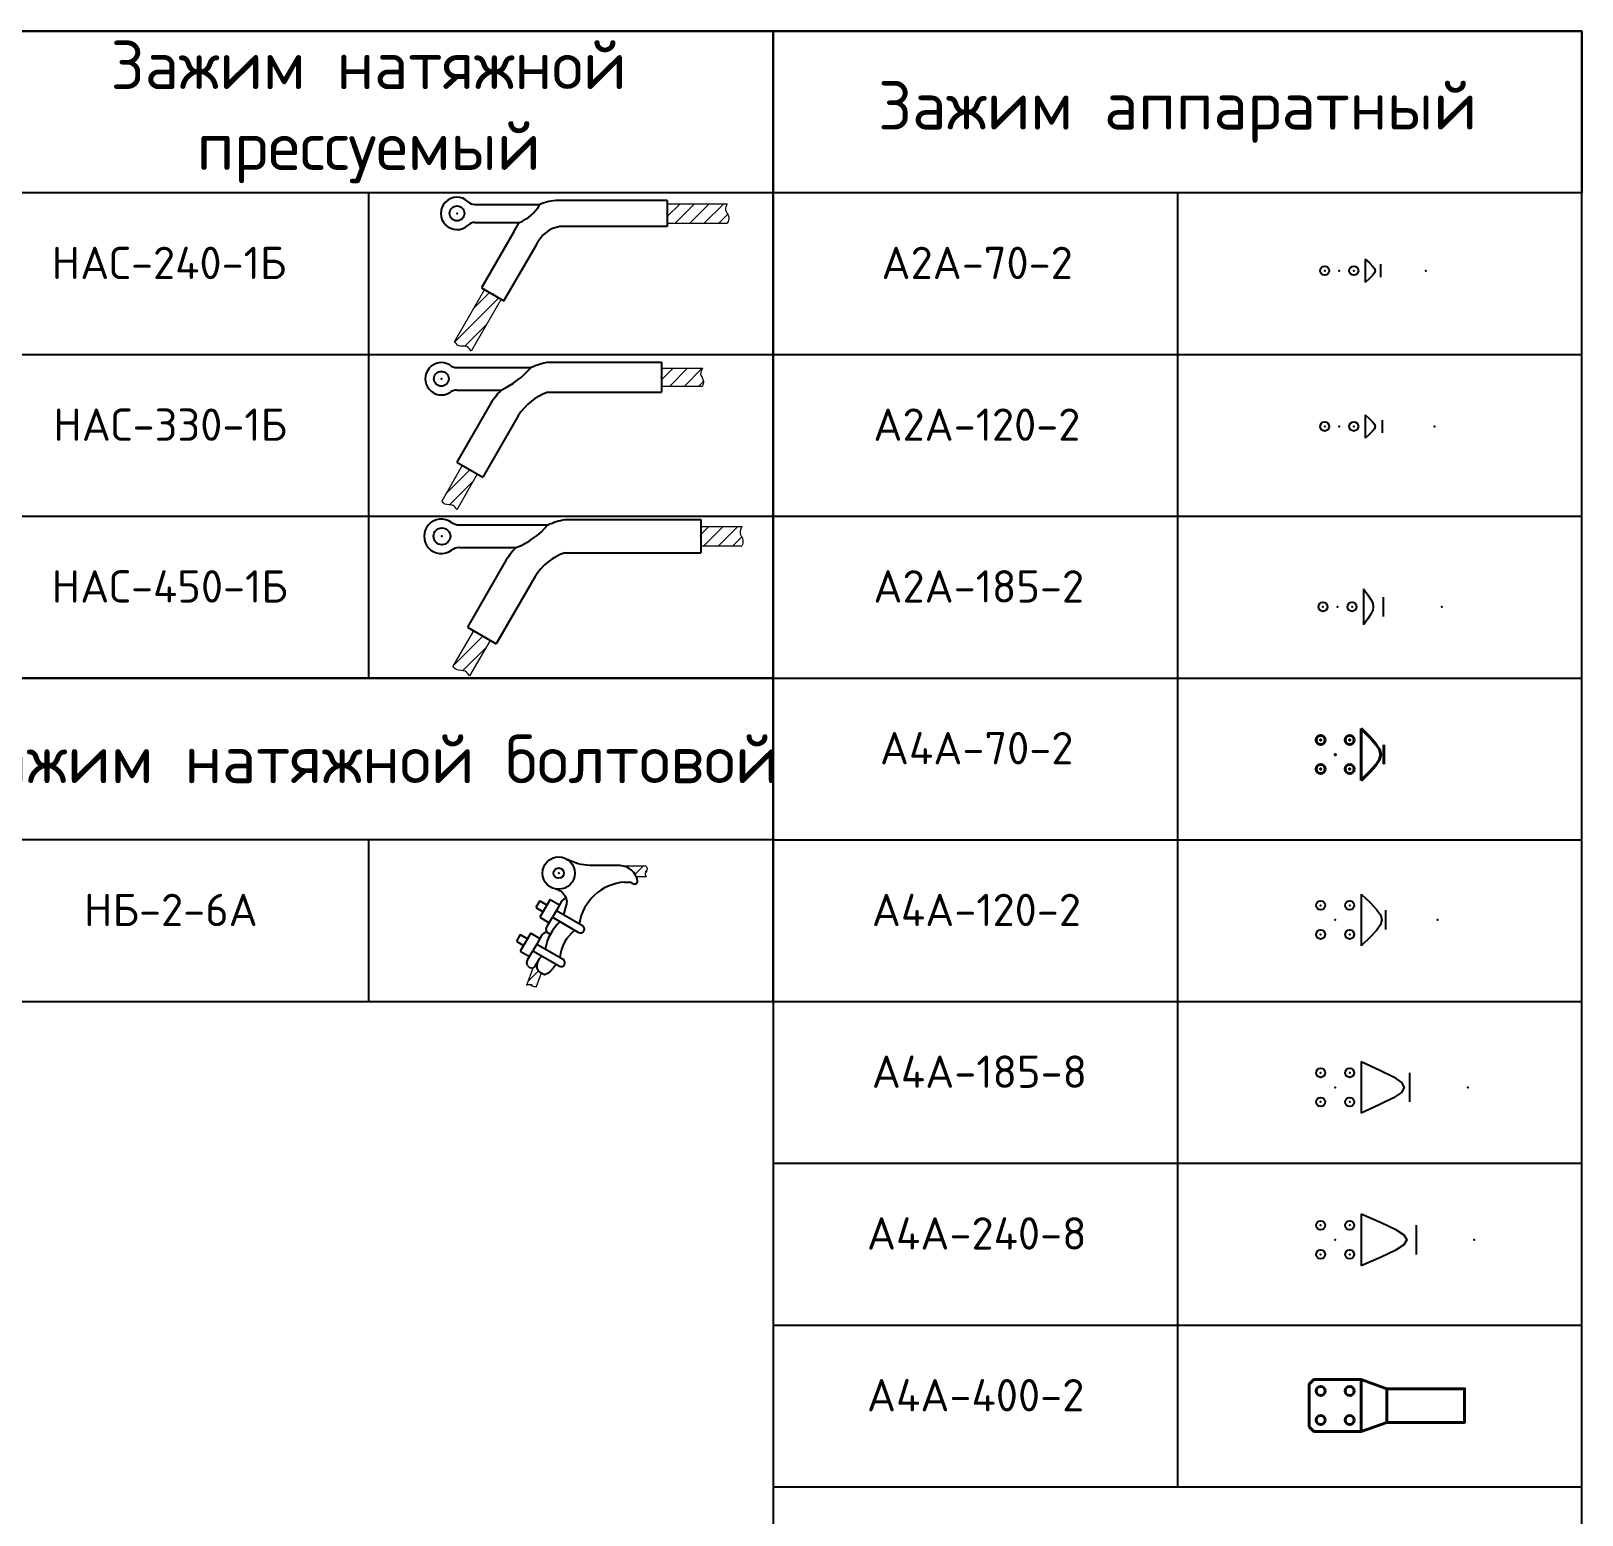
# Model space of a CAD drawing. Header units: millimetres. Extents: x -4267 to 5733, y 1696 to 6196.
# Drawn here: x -2913 to -517, y 3903 to 6196 of the extents above; entities that cross this region are included whole.
import ezdxf

# ---------------------------------------------------------------- set-up
doc = ezdxf.new("R2010")
doc.units = ezdxf.units.MM
doc.set_wipeout_variables(frame=1)
for name, color, linetype, lineweight in [('OPP_0', 7, 'Continuous', 40), ('OPP_Арматура', 7, 'Continuous', 40), ('OPP_Тонкая', 94, 'Continuous', 9)]:
    doc.layers.add(name, color=color, linetype=linetype, lineweight=lineweight)
doc.styles.add('ГОСТ', font='isocpeur.ttf', dxfattribs={"height": 2.5})
pattern_1 = [(45, (3375.989, -3867.708), (-11.22532, 11.22532), [])]

# ---------------------------------------------------------------- blocks, each defined once
blk = doc.blocks.new('*U16')
at = {"color": 0, "linetype": 'ByBlock', "lineweight": -2}
blk.add_wipeout([(-32.9, 40), (40, 40), (75, 15), (145, 15), (145, -15), (75, -15), (40, -40), (-32.9, -40), (-40, -32.9), (-40, 32.9)], dxfattribs=at).dxf.layer = 'OPP_Арматура'
at = {"layer": 'OPP_Арматура', "color": 0, "linetype": 'ByBlock', "lineweight": -2, "ltscale": 2}
for p, q in [((40, 40), (40, -40)), ((75, 15), (75, -15))]:
    blk.add_line(p, q, dxfattribs=at)
at = {"layer": 'OPP_Арматура', "color": 0, "linetype": 'ByBlock', "lineweight": -2, "flags": 128}
blk.add_lwpolyline([(40, 40), (53.3, 26.7), (62.8, 16.2), (68.5, 7.7), (70.4, 0), (68.5, -7.7), (62.8, -16.2), (53.3, -26.7), (40, -40)], dxfattribs=at)
at = {"layer": 'OPP_Арматура', "color": 0, "linetype": 'ByBlock', "lineweight": -2, "ltscale": 2}
for centre in [(-22.5, 22.5), (22.5, 22.5), (-22.5, -22.5), (22.5, -22.5)]:
    blk.add_circle(centre, 7, dxfattribs=at)
at = {"layer": 'OPP_Арматура', "color": 0, "linetype": 'ByBlock', "lineweight": -2, "ltscale": 0.2}
for p in [(-22.5, 22.5), (0, 0), (22.5, 22.5), (-22.5, -22.5), (22.5, -22.5)]:
    blk.add_point(p, dxfattribs=at)
blk = doc.blocks.new('*U17')
at = {"color": 0, "linetype": 'ByBlock', "lineweight": -2}
blk.add_wipeout([(-32.9, 40), (40, 40), (78, 15), (158, 15), (158, -15), (78, -15), (40, -40), (-32.9, -40), (-40, -32.9), (-40, 32.9)], dxfattribs=at).dxf.layer = 'OPP_Арматура'
at = {"layer": 'OPP_Арматура', "color": 0, "linetype": 'ByBlock', "lineweight": -2, "ltscale": 2}
for p, q in [((40, 40), (40, -40)), ((78, 15), (78, -15))]:
    blk.add_line(p, q, dxfattribs=at)
at = {"layer": 'OPP_Арматура', "color": 0, "linetype": 'ByBlock', "lineweight": -2, "flags": 128}
blk.add_lwpolyline([(40, 40), (53.9, 26.7), (63.9, 16.3), (69.9, 7.7), (71.9, 0), (69.9, -7.7), (63.9, -16.2), (53.9, -26.7), (40, -40)], dxfattribs=at)
at = {"layer": 'OPP_Арматура', "color": 0, "linetype": 'ByBlock', "lineweight": -2, "ltscale": 2}
for centre in [(-22.5, 22.5), (22.5, 22.5), (-22.5, -22.5), (22.5, -22.5)]:
    blk.add_circle(centre, 7, dxfattribs=at)
at = {"layer": 'OPP_Арматура', "color": 0, "linetype": 'ByBlock', "lineweight": -2, "ltscale": 0.2}
for p in [(-22.5, 22.5), (0, 0), (22.5, 22.5), (158, 0), (-22.5, -22.5), (22.5, -22.5)]:
    blk.add_point(p, dxfattribs=at)
blk = doc.blocks.new('*U20')
at = {"color": 0, "linetype": 'ByBlock', "lineweight": -2}
blk.add_wipeout([(-32.9, 40), (40, 40), (115, 22.5), (205, 22.5), (205, -22.5), (115, -22.5), (40, -40), (-32.9, -40), (-40, -32.9), (-40, 32.9)], dxfattribs=at).dxf.layer = 'OPP_Арматура'
at = {"layer": 'OPP_Арматура', "color": 0, "linetype": 'ByBlock', "lineweight": -2, "ltscale": 2}
for p, q in [((40, 40), (40, -40)), ((115, 22.5), (115, -22.5))]:
    blk.add_line(p, q, dxfattribs=at)
at = {"layer": 'OPP_Арматура', "color": 0, "linetype": 'ByBlock', "lineweight": -2, "flags": 128}
blk.add_lwpolyline([(40, 40), (69.2, 26.7), (90.1, 16.3), (102.7, 7.7), (106.8, 0), (102.7, -7.7), (90.1, -16.2), (69.2, -26.7), (40, -40)], dxfattribs=at)
at = {"layer": 'OPP_Арматура', "color": 0, "linetype": 'ByBlock', "lineweight": -2, "ltscale": 2}
for centre in [(-22.5, 22.5), (22.5, 22.5), (-22.5, -22.5), (22.5, -22.5)]:
    blk.add_circle(centre, 7, dxfattribs=at)
at = {"layer": 'OPP_Арматура', "color": 0, "linetype": 'ByBlock', "lineweight": -2, "ltscale": 0.2}
for p in [(-22.5, 22.5), (0, 0), (22.5, 22.5), (205, 0), (-22.5, -22.5), (22.5, -22.5)]:
    blk.add_point(p, dxfattribs=at)
blk = doc.blocks.new('*U19')
at = {"color": 0, "linetype": 'ByBlock', "lineweight": -2}
blk.add_wipeout([(-32.9, 40), (40, 40), (125, 22.5), (215, 22.5), (215, -22.5), (125, -22.5), (40, -40), (-32.9, -40), (-40, -32.9), (-40, 32.9)], dxfattribs=at).dxf.layer = 'OPP_Арматура'
at = {"layer": 'OPP_Арматура', "color": 0, "linetype": 'ByBlock', "lineweight": -2, "ltscale": 2}
for p, q in [((40, 40), (40, -40)), ((125, 22.5), (125, -22.5))]:
    blk.add_line(p, q, dxfattribs=at)
at = {"layer": 'OPP_Арматура', "color": 0, "linetype": 'ByBlock', "lineweight": -2, "flags": 128}
blk.add_lwpolyline([(40, 40), (70.9, 26.7), (92.9, 16.3), (106.2, 7.7), (110.6, 0), (106.2, -7.7), (92.9, -16.2), (70.9, -26.7), (40, -40)], dxfattribs=at)
at = {"layer": 'OPP_Арматура', "color": 0, "linetype": 'ByBlock', "lineweight": -2, "ltscale": 2}
for centre in [(-22.5, 22.5), (22.5, 22.5), (-22.5, -22.5), (22.5, -22.5)]:
    blk.add_circle(centre, 7, dxfattribs=at)
at = {"layer": 'OPP_Арматура', "color": 0, "linetype": 'ByBlock', "lineweight": -2, "ltscale": 0.2}
for p in [(-22.5, 22.5), (0, 0), (22.5, 22.5), (215, 0), (-22.5, -22.5), (22.5, -22.5)]:
    blk.add_point(p, dxfattribs=at)
blk = doc.blocks.new('*U68')
blk.add_wipeout([(-32.9, 40), (40, 40), (80, 26), (200, 26), (200, -26), (80, -26), (40, -40), (-32.9, -40), (-40, -32.9), (-40, 32.9)])
blk.add_line((-32.9, 40), (-32.9, 40))
at = {"ltscale": 2}
for p, q in [((40, 40), (40, -40)), ((80, 26), (80, -26))]:
    blk.add_line(p, q, dxfattribs=at)
at = {"ltscale": 0.2}
blk.add_lwpolyline([(-40, -32.9), (-40, 32.9), (-32.9, 40), (40, 40), (80, 26), (200, 26), (200, -26), (80, -26), (40, -40), (-32.9, -40)], close=True, dxfattribs=at)
at = {"ltscale": 2}
for centre in [(-22.5, 22.5), (22.5, 22.5), (-22.5, -22.5), (22.5, -22.5)]:
    blk.add_circle(centre, 7, dxfattribs=at)
at = {"layer": 'Defpoints', "ltscale": 0.2}
for p in [(-22.5, 22.5), (0, 0), (22.5, 22.5), (200, 0), (-22.5, -22.5), (22.5, -22.5)]:
    blk.add_point(p, dxfattribs=at)
blk = doc.blocks.new('*U15')
at = {"color": 0, "linetype": 'ByBlock', "lineweight": -2}
blk.add_wipeout([(-40, 18), (40, 18), (48.8, 10), (134, 10), (134, -10), (48.8, -10), (40, -18), (-40, -18)], dxfattribs=at).dxf.layer = 'OPP_Арматура'
at = {"layer": 'OPP_Арматура', "color": 0, "linetype": 'ByBlock', "lineweight": -2, "ltscale": 2}
for p, q in [((40, 18), (40, -18)), ((64, -10), (64, 10))]:
    blk.add_line(p, q, dxfattribs=at)
blk.add_lwpolyline([(40, 18), (46.7, 12), (51.5, 7.3), (54.4, 3.4), (55.3, 0), (54.4, -3.4), (51.5, -7.3), (46.7, -12), (40, -18)], dxfattribs=at)
for centre in [(-22.5, 0), (22.5, 0)]:
    blk.add_circle(centre, 7, dxfattribs=at)
at = {"layer": 'OPP_Арматура', "color": 0, "linetype": 'ByBlock', "lineweight": -2, "ltscale": 0.2}
for p in [(-22.5, 0), (0, 0), (22.5, 0), (134, 0)]:
    blk.add_point(p, dxfattribs=at)
blk = doc.blocks.new('*U14')
at = {"color": 0, "linetype": 'ByBlock', "lineweight": -2}
blk.add_wipeout([(-40, 18), (40, 18), (48.8, 10), (147, 10), (147, -10), (48.8, -10), (40, -18), (-40, -18)], dxfattribs=at).dxf.layer = 'OPP_Арматура'
at = {"layer": 'OPP_Арматура', "color": 0, "linetype": 'ByBlock', "lineweight": -2, "ltscale": 2}
for p, q in [((40, 18), (40, -18)), ((67, -10), (67, 10))]:
    blk.add_line(p, q, dxfattribs=at)
blk.add_lwpolyline([(40, 18), (46.7, 12), (51.5, 7.3), (54.4, 3.4), (55.3, 0), (54.4, -3.4), (51.5, -7.3), (46.7, -12), (40, -18)], dxfattribs=at)
for centre in [(-22.5, 0), (22.5, 0)]:
    blk.add_circle(centre, 7, dxfattribs=at)
at = {"layer": 'OPP_Арматура', "color": 0, "linetype": 'ByBlock', "lineweight": -2, "ltscale": 0.2}
for p in [(-22.5, 0), (0, 0), (147, 0), (22.5, 0)]:
    blk.add_point(p, dxfattribs=at)
blk = doc.blocks.new('*U13')
at = {"color": 0, "linetype": 'ByBlock', "lineweight": -2}
blk.add_wipeout([(-40, 28), (40, 28), (49.1, 15), (161, 15), (161, -15), (49.1, -15), (40, -28), (-40, -28)], dxfattribs=at).dxf.layer = 'OPP_Арматура'
at = {"layer": 'OPP_Арматура', "color": 0, "linetype": 'ByBlock', "lineweight": -2, "ltscale": 2}
for p, q in [((40, 28), (40, -28)), ((71, -15), (71, 15))]:
    blk.add_line(p, q, dxfattribs=at)
blk.add_lwpolyline([(40, 28), (46.7, 18.7), (51.5, 11.4), (54.4, 5.4), (55.3, 0), (54.4, -5.4), (51.5, -11.4), (46.7, -18.7), (40, -28)], dxfattribs=at)
for centre in [(-22.5, 0), (22.5, 0)]:
    blk.add_circle(centre, 7, dxfattribs=at)
at = {"layer": 'OPP_Арматура', "color": 0, "linetype": 'ByBlock', "lineweight": -2, "ltscale": 0.2}
for p in [(-22.5, 0), (0, 0), (22.5, 0), (161, 0)]:
    blk.add_point(p, dxfattribs=at)
blk = doc.blocks.new('*U36')
at = {"layer": 'OPP_Арматура', "linetype": 'ByBlock', "lineweight": 9, "ltscale": 0.2}
h = blk.add_hatch(dxfattribs=at)
h.set_pattern_fill('ANSI31', color=0, scale=5, style=0)
h.set_pattern_definition([(45, (-7552.568, 4058.835), (-11.22532, 11.22532), [])])
edge = h.paths.add_edge_path()
edge.add_line((68.3, -132.5), (42.3, -117.5))
edge.add_line((42.3, -117.5), (-4, -197.8))
edge.add_spline(control_points=[(-4, -197.8), (-2.1, -200.6), (2.5, -207.2), (15.5, -203.1), (20, -209.9), (22, -212.8)], knot_values=[0, 0, 0, 0, 9.492438, 22.260574, 31.817769, 31.817769, 31.817769, 31.817769], degree=3, periodic=0)
edge.add_line((22, -212.8), (68.3, -132.5))
edge = h.paths.add_edge_path()
edge.add_spline(control_points=[(417.7, -15), (419.2, -11.9), (422.6, -4.6), (412.6, 4.6), (416.1, 11.9), (417.7, 15)], knot_values=[0, 0, 0, 0, 9.492438, 22.260574, 31.817769, 31.817769, 31.817769, 31.817769], degree=3, periodic=0)
edge.add_line((417.7, 15), (325, 15))
edge.add_line((325, 15), (325, -15))
edge.add_line((325, -15), (417.7, -15))
at = {"layer": 'OPP_Арматура', "color": 0, "linetype": 'ByBlock', "lineweight": -2}
for p, q in [((27.5, 14), (128.1, 14)), ((165, 19.9), (156.3, 19.9)), ((325, 20), (165, 19.9)), ((325, 20), (325, -20)), ((27.5, -14), (96.3, -14)), ((88, -28.4), (95.7, -15.1)), ((325, -20), (165, -20)), ((88, -28.4), (38, -115)), ((122.6, -48.4), (126, -42.5)), ((72.6, -135), (122.6, -48.4)), ((38, -115), (72.6, -135))]:
    blk.add_line(p, q, dxfattribs=at)
at = {"layer": 'OPP_Арматура', "color": 0, "linetype": 'ByBlock', "lineweight": 9, "ltscale": 0.2}
for p, q in [((325, 15), (417.7, 15)), ((325, -15), (417.7, -15)), ((42.3, -117.5), (-4, -197.8)), ((68.3, -132.5), (22, -212.8))]:
    blk.add_line(p, q, dxfattribs=at)
at = {"layer": 'OPP_Арматура', "color": 0, "linetype": 'ByBlock', "lineweight": -2}
blk.add_circle((0, 0), 11.5, dxfattribs=at)
for centre, radius, start, end in [((0, 0), 25, 46.4688, 313.5312), ((27.5, 29), 15, 226.4688, 270), ((71.3, 46.4), 65.4, 292.4913, 330.2908), ((156.3, -50.1), 70, 90.0187, 113.7843), ((27.5, -29), 15, 90, 133.5312), ((156.3, -50.1), 70, 148.9978, 150), ((165, -65), 45, 90, 150)]:
    blk.add_arc(centre, radius, start, end, dxfattribs=at)
at = {"layer": 'OPP_Арматура', "color": 0, "linetype": 'ByBlock', "lineweight": 9, "ltscale": 0.2}
for points in [[(417.7, 15), (415, 5.8), (420.2, -5.8), (417.7, -15)], [(22, -212.8), (15.3, -205.9), (2.6, -204.5), (-4, -197.8)]]:
    blk.add_spline(points, degree=3, dxfattribs=at)
at = {"layer": 'OPP_Арматура', "color": 0, "linetype": 'ByBlock', "lineweight": -2, "ltscale": 0.2}
for p in [(0, 0), (325, 0), (55.3, -125)]:
    blk.add_point(p, dxfattribs=at)
blk = doc.blocks.new('НАС-450-1Б')
at = {"layer": 'OPP_Арматура', "linetype": 'ByBlock', "lineweight": 9, "ltscale": 0.2}
h = blk.add_hatch(dxfattribs=at)
h.set_pattern_fill('ANSI31', color=0, scale=5, style=0)
edge = h.paths.add_edge_path()
edge.add_spline(control_points=[(463.5, -15), (464.5, -12.2), (466.9, -5.1), (458.1, 4.4), (461.9, 11.7), (463.5, 15)], knot_values=[0, 0, 0, 0, 8.503452, 21.274827, 31.434146, 31.434146, 31.434146, 31.434146], degree=3, periodic=0)
edge.add_line((463.5, 15), (400, 15))
edge.add_line((400, 15), (400, -15))
edge.add_line((400, -15), (463.5, -15))
edge = h.paths.add_edge_path()
edge.add_line((74.6, -160.9), (48.6, -145.9))
edge.add_line((48.6, -145.9), (16.8, -200.9))
edge.add_spline(control_points=[(16.8, -200.9), (18.8, -203.2), (23.7, -208.8), (36.3, -205.9), (40.8, -212.8), (42.8, -215.9)], knot_values=[0, 0, 0, 0, 8.503452, 21.274827, 31.434146, 31.434146, 31.434146, 31.434146], degree=3, periodic=0)
edge.add_line((42.8, -215.9), (74.6, -160.9))
at = {"layer": 'OPP_Арматура', "color": 0, "linetype": 'ByBlock', "lineweight": -2}
for p, q in [((190, 25.8), (400, 25.8)), ((400, 25.8), (400, -25.8)), ((26.9, 17.5), (163.8, 17.5)), ((26.9, -17.5), (114.1, -17.5)), ((99.3, -36.6), (39.3, -140.5)), ((190, -25.8), (400, -25.8)), ((143.9, -62.3), (83.9, -166.2)), ((39.3, -140.5), (83.9, -166.2))]:
    blk.add_line(p, q, dxfattribs=at)
at = {"layer": 'OPP_Арматура', "color": 0, "linetype": 'ByBlock', "lineweight": 9}
for p, q in [((400, 15), (463.5, 15)), ((400, -15), (463.5, -15)), ((48.6, -145.9), (16.8, -200.9)), ((74.6, -160.9), (42.8, -215.9))]:
    blk.add_line(p, q, dxfattribs=at)
at = {"layer": 'OPP_Арматура', "color": 0, "linetype": 'ByBlock', "lineweight": -2}
blk.add_circle((0, 0), 13, dxfattribs=at)
for centre, radius, start, end in [((-0.9, 0), 26.6, 53.5009, 306.4991), ((219.7, -114.7), 143.5, 101.9487, 112.9486), ((26.9, 37.5), 20, 233.5009, 270), ((71.6, 95.6), 120.8, 290.6071, 319.7313), ((26.9, -37.5), 20, 90, 126.4991), ((219.7, -114.7), 143.5, 137.3899, 147.0371), ((215.6, -105.4), 83.7, 107.8302, 149.0165)]:
    blk.add_arc(centre, radius, start, end, dxfattribs=at)
at = {"layer": 'OPP_Арматура', "color": 0, "linetype": 'ByBlock', "lineweight": 9, "ltscale": 0.2}
for points in [[(463.5, 15), (460.6, 5.3), (465.1, -6.6), (463.5, -15)], [(42.8, -215.9), (35.9, -208.5), (23.3, -206.4), (16.8, -200.9)]]:
    blk.add_spline(points, degree=3, dxfattribs=at)
at = {"layer": 'OPP_Арматура', "color": 0, "linetype": 'ByBlock', "lineweight": -2, "ltscale": 0.2}
for p in [(0, 0), (400, 0), (61.6, -153.4)]:
    blk.add_point(p, dxfattribs=at)
blk = doc.blocks.new('НБ-2-6А')
at = {"layer": 'OPP_Арматура', "linetype": 'ByBlock', "lineweight": 9, "ltscale": 0.2}
h = blk.add_hatch(dxfattribs=at)
h.set_pattern_fill('ANSI31', color=0, scale=5, style=0)
h.set_pattern_definition([(45, (-21571.205, -2170.781), (-11.22532, 11.22532), [])])
edge = h.paths.add_edge_path()
edge.add_arc((93.4, -17.4), 29.1, 23.9394, 75.5121, ccw=False)
edge.add_line((120, -5.6), (135.2, -5.6))
edge.add_spline(control_points=[(135.2, -5.6), (134.2, -4), (131.9, 0.1), (138.3, 5.2), (136, 9.2), (135.2, 10.8)], knot_values=[0, 0, 0, 0, 5.063753, 12.745475, 17.679583, 17.679583, 17.679583, 17.679583], degree=3, periodic=0)
edge.add_line((135.2, 10.8), (100.6, 10.8))
edge = h.paths.add_edge_path()
edge.add_spline(control_points=[(-49.9, -173.6), (-48, -172.6), (-44.3, -170.8), (-39.9, -175.2), (-36.3, -175.4), (-34.6, -175.5)], knot_values=[0, 0, 0, 0, 5.765855, 11.117879, 16.247262, 16.247262, 16.247262, 16.247262], degree=3, periodic=0)
edge.add_line((-34.6, -175.5), (-27.1, -154.7))
edge.add_line((-27.1, -154.7), (-31.2, -151.1))
edge.add_line((-31.2, -151.1), (-33.1, -146.8))
edge.add_line((-33.1, -146.8), (-33.1, -141.5))
edge.add_line((-33.1, -141.5), (-31.9, -135.9))
edge.add_line((-31.9, -135.9), (-34.2, -140.4))
edge.add_line((-34.2, -140.4), (-36.8, -144.7))
edge.add_line((-36.8, -144.7), (-40, -146.8))
edge.add_line((-40, -146.8), (-49.9, -173.6))
at = {"layer": 'OPP_Арматура', "color": 0, "linetype": 'ByBlock', "lineweight": 9, "ltscale": 0.2}
for p, q in [((135.2, 10.8), (100.6, 10.8)), ((135.2, -5.6), (120, -5.6))]:
    blk.add_line(p, q, dxfattribs=at)
at = {"layer": 'OPP_Арматура', "color": 0, "linetype": 'ByBlock', "lineweight": -2, "ltscale": 0.2}
for p, q in [((-29.2, -42.8), (-35.3, -53.2)), ((-29.2, -42.8), (-18, -49.3)), ((-13, -40.6), (-29.1, -68.3)), ((-13, -40.6), (1.3, -48.9)), ((-35.3, -53.2), (-24.1, -59.7)), ((-29.1, -68.3), (-14.7, -76.6)), ((-3.6, -57.6), (-9.6, -68)), ((-9.6, -68), (30.8, -91.5)), ((-3.6, -57.6), (36.8, -81.1)), ((-59.4, -94.9), (-65.4, -105.2)), ((-59.4, -94.9), (-48.2, -101.3)), ((-43.2, -92.7), (-59.3, -120.4)), ((-43.2, -92.7), (-28.9, -101)), ((-65.4, -105.2), (-54.2, -111.7)), ((-33.8, -109.7), (-39.8, -120.1)), ((-33.8, -109.7), (6.7, -133.2)), ((-59.3, -120.4), (-44.9, -128.7)), ((-39.8, -120.1), (0.6, -143.5))]:
    blk.add_line(p, q, dxfattribs=at)
for points in [[(48.2, 11.7, -0.10462), (13.5, 21.1, -6.407572)], [(122, -12.2, 0.347494), (94.9, 11.7, 2.097316)], [(101.5, -13.9, 0.348095), (31.8, -78.2, -50.291581)], [(101.5, -13.9), (105.1, -13.7), (108.5, -13.7, -0.207246), (113.5, -15.3, 0.674456), (122, -12.2, 0.844201)], [(-5.3, -24.4, -0.402168), (12.3, -47.5, 1.031346)], [(2.3, -74.9, 0.173798), (-20.7, -117.3, 6.199182)], [(25.2, -88.2, 0.213716), (1.9, -130.4, 6.75731)]]:
    blk.add_lwpolyline(points, format="xyb", dxfattribs=at)
for points in [[(94.9, 11.7), (48.2, 11.7)], [(11.6, -39.2), (7.8, -40), (4.4, -43.4), (-3.6, -57.6)], [(12.3, -47.5), (7.5, -64.1)], [(-18.1, -91), (-19.2, -86.7), (-18, -82), (-9.6, -68)], [(-18.1, -91), (-22.3, -92.1), (-25.8, -95.5), (-33.8, -109.7)], [(-18.1, -91), (-12.9, -94.1)], [(-48.3, -142.5), (-49.4, -138.8), (-48.1, -134.1), (-39.8, -120.1)], [(-48.3, -142.5), (-45.1, -145.7), (-40, -146.8), (-36.8, -144.7), (-34.2, -140.4), (-31.9, -135.9), (-28.9, -131.3), (-25.8, -128.2)], [(-4.1, -140.8), (-7.9, -146.6), (-13.3, -152.1), (-17.4, -155), (-22.1, -157), (-27.1, -154.7), (-31.2, -151.1), (-33.1, -146.8), (-33.1, -141.5), (-31.9, -135.9)]]:
    blk.add_lwpolyline(points, dxfattribs=at)
at = {"layer": 'OPP_Арматура', "color": 0, "linetype": 'ByBlock', "lineweight": 9, "ltscale": 0.2}
for points in [[(-40, -146.8), (-49.9, -173.6)], [(-27.1, -154.7), (-34.6, -175.5)]]:
    blk.add_lwpolyline(points, dxfattribs=at)
at = {"layer": 'OPP_Арматура', "color": 0, "linetype": 'ByBlock', "lineweight": -2, "ltscale": 0.2}
for radius in [25, 8]:
    blk.add_circle((0, 0), radius, dxfattribs=at)
for centre in [(33.8, -86.3), (3.7, -138.4)]:
    blk.add_arc(centre, 6, 239.9005, 59.9005, dxfattribs=at)
at = {"layer": 'OPP_Арматура', "color": 0, "linetype": 'ByBlock', "lineweight": 9, "ltscale": 0.2}
for points in [[(135.2, 10.8), (136.8, 6.1), (133.5, -0.8), (135.2, -5.6)], [(-49.9, -173.6), (-44.3, -172), (-39.6, -174.6), (-34.6, -175.5)]]:
    blk.add_spline(points, degree=3, dxfattribs=at)
at = {"layer": 'OPP_Арматура', "color": 0, "linetype": 'ByBlock', "lineweight": -2, "ltscale": 0.2}
for p in [(0, 0), (0, 0), (135.1, 2.6), (-42.2, -173)]:
    blk.add_point(p, dxfattribs=at)
blk = doc.blocks.new('*U66')
at = {"layer": 'OPP_Арматура', "linetype": 'ByBlock', "lineweight": 9}
h = blk.add_hatch(dxfattribs=at)
h.set_pattern_fill('ANSI31', color=0, scale=5)
h.set_pattern_definition(pattern_1)
edge = h.paths.add_edge_path()
edge.add_spline(control_points=[(403.5, -11.2), (404.4, -8.8), (406.9, -2.2), (398.1, 6.6), (402, 13.5), (403.5, 16.3)], knot_values=[0, 0, 0, 0, 7.200081, 19.971455, 29.019339, 29.019339, 29.019339, 29.019339], degree=3, periodic=0)
edge.add_line((403.5, 16.3), (340, 16.3))
edge.add_line((340, 16.3), (340, -11.2))
edge.add_line((340, -11.2), (403.5, -11.2))
h = blk.add_hatch(dxfattribs=at)
h.set_pattern_fill('ANSI31', color=0, scale=5)
h.set_pattern_definition(pattern_1)
edge = h.paths.add_edge_path()
edge.add_line((55.6, -147.4), (32.3, -133.9))
edge.add_line((32.3, -133.9), (0.5, -188.9))
edge.add_spline(control_points=[(0.5, -188.9), (2, -190.8), (6.4, -196.2), (18.4, -192.9), (22.3, -199.7), (23.9, -202.4)], knot_values=[0, 0, 0, 0, 7.034591, 19.805965, 28.542701, 28.542701, 28.542701, 28.542701], degree=3, periodic=0)
edge.add_line((23.9, -202.4), (55.6, -147.4))
at = {"layer": 'OPP_Арматура', "color": 0, "linetype": 'ByBlock', "lineweight": -2}
for p, q in [((165, 25.8), (340, 25.8)), ((23.9, 17.5), (138.8, 17.5)), ((23.9, -17.5), (92.4, -17.5)), ((165, -20.7), (340, -20.7)), ((76.5, -37.8), (23.8, -129)), ((118.9, -57.3), (64.1, -152.2))]:
    blk.add_line(p, q, dxfattribs=at)
at = {"layer": 'OPP_Арматура', "color": 0, "linetype": 'ByBlock', "lineweight": -2, "ltscale": 0.2}
for p, q in [((340, 25.8), (340, -20.7)), ((23.8, -129), (64.1, -152.2))]:
    blk.add_line(p, q, dxfattribs=at)
at = {"layer": 'OPP_Арматура', "color": 0, "linetype": 'ByBlock', "lineweight": 9}
for p, q in [((340, 16.3), (403.5, 16.3)), ((340, -11.2), (403.5, -11.2)), ((32.3, -133.9), (0.5, -188.9)), ((55.6, -147.4), (23.9, -202.4))]:
    blk.add_line(p, q, dxfattribs=at)
at = {"layer": 'OPP_Арматура', "color": 0, "linetype": 'ByBlock', "lineweight": -2}
blk.add_circle((0, 0), 11.5, dxfattribs=at)
at = {"layer": 'OPP_Арматура', "color": 0, "linetype": 'ByBlock', "lineweight": -2, "ltscale": 0.2}
blk.add_arc((0, 0), 25, 58.971, 301.029, dxfattribs=at)
at = {"layer": 'OPP_Арматура', "color": 0, "linetype": 'ByBlock', "lineweight": -2}
for centre, radius, start, end in [((194.7, -114.7), 143.5, 101.9487, 112.9486), ((23.2, 33), 15.5, 228.1961, 272.7009), ((28.5, 115.4), 147.5, 295.6948, 318.4111), ((23.2, -33), 15.5, 87.2991, 131.8039), ((197.8, -116.6), 144.7, 136.7758, 147.0176), ((190.6, -100.4), 83.7, 107.8302, 149.0165)]:
    blk.add_arc(centre, radius, start, end, dxfattribs=at)
at = {"layer": 'OPP_Арматура', "color": 0, "linetype": 'ByBlock', "lineweight": 9, "ltscale": 0.2}
for points in [[(403.5, 16.3), (400.6, 7.8), (405.1, -4.1), (403.5, -11.2)], [(23.9, -202.4), (18.3, -195.7), (5.6, -193.7), (0.5, -188.9)]]:
    blk.add_spline(points, degree=3, dxfattribs=at)
at = {"layer": 'OPP_Арматура', "color": 0, "linetype": 'ByBlock', "lineweight": -2, "ltscale": 0.2}
for p in [(0, 0), (340, 2.5)]:
    blk.add_point(p, dxfattribs=at)

msp = doc.modelspace()

# ---------------------------------------------------------------- linework, layer by layer
at = {"ltscale": 0.2}
for p, q in [((-2391.5, 5946.4), (-2391.5, 5196.4)), ((-1141.5, 5946.4), (-1141.5, 3946.4)), ((-3016.5, 5696.4), (-1766.5, 5696.4)), ((-1766.5, 5696.4), (-516.5, 5696.4)), ((-3016.5, 5446.4), (-1766.5, 5446.4)), ((-1766.5, 5446.4), (-516.5, 5446.4)), ((-1766.5, 5196.4), (-516.5, 5196.4)), ((-2391.5, 4946.4), (-2391.5, 4696.4)), ((-1766.5, 4946.4), (-516.5, 4946.4)), ((-1766.5, 4696.4), (-516.5, 4696.4)), ((-1766.5, 4446.4), (-516.5, 4446.4)), ((-1766.5, 4196.4), (-516.5, 4196.4)), ((-1766.5, 3946.4), (-516.5, 3946.4))]:
    msp.add_line(p, q, dxfattribs=at)
for points in [[(-3016.5, 6196.4), (-1766.5, 6196.4), (-1766.5, 5946.4), (-3016.5, 5946.4)], [(-1766.5, 6196.4), (-3016.5, 6196.4), (-3016.5, 5196.4), (-1766.5, 5196.4)], [(-1766.5, 6196.4), (-516.5, 6196.4), (-516.5, 5946.4), (-1766.5, 5946.4)], [(-3016.5, 5196.4), (-1766.5, 5196.4), (-1766.5, 4946.4), (-3016.5, 4946.4)], [(-1766.5, 5196.4), (-3016.5, 5196.4), (-3016.5, 4696.4), (-1766.5, 4696.4)]]:
    msp.add_lwpolyline(points, close=True)

# ---------------------------------------------------------------- block references
at = {"layer": 'OPP_0', "color": 0, "linetype": 'ByBlock', "lineweight": -2}
for name, p in [('*U36', (-2254.9, 5914.5)), ('НАС-450-1Б', (-2278.2, 5415.5)), ('НБ-2-6А', (-2097.8, 4894.9))]:
    msp.add_blockref(name, p, dxfattribs=at)
at = {"layer": 'OPP_0'}
msp.add_blockref('*U16', (-897.9, 5078.2), dxfattribs=at)
at = {"layer": 'OPP_Арматура', "color": 0, "linetype": 'ByBlock', "lineweight": -2}
msp.add_blockref('*U66', (-2279.1, 5658.9), dxfattribs=at)

# ---------------------------------------------------------------- texts
at = {"ltscale": 2, "char_height": 50, "width": 625, "attachment_point": 1, "style": 'ГОСТ'}
for s, insert in [('\\pi312.5;{\\C0;\\P\\pi135;НАС-240-1Б}', (-3016.5, 5946.4)), ('\\pi312.5;{\\C0;\\P\\pi167.5;А2А-70-2}', (-1766.5, 5946.4)), ('\\pi312.5;{\\C0;\\P\\pi137.5;НАС-330-1Б}', (-3016.5, 5696.4)), ('{\\C0;\\P\\pi155;А2А-120-2}', (-1766.5, 5696.4)), ('\\pi312.5;{\\C0;\\P\\pi135;НАС-450-1Б}', (-3016.5, 5446.4)), ('\\pi312.5;{\\C0;\\P\\pi155;А2А-185-2}', (-1766.5, 5446.4)), ('\\pi312.5;{\\C0;\\P\\pi165;А4А-70-2}', (-1766.5, 5196.4)), ('\\pi312.5;{\\C0;\\P\\pi185;НБ-2-6А}', (-3016.5, 4946.4)), ('\\pi312.5;{\\C0;\\P\\pi152.5;А4А-120-2}', (-1766.5, 4946.4)), ('\\pi312.5;{\\C0;\\P\\pi152.5;А4А-185-8}', (-1766.5, 4696.4)), ('\\pi312.5;{\\C0;\\P\\pi145;А4А-240-8}', (-1766.5, 4446.4)), ('\\pi312.5;{\\C0;\\P\\pi145;А4А-400-2}', (-1766.5, 4196.4))]:
    msp.add_mtext(s, dxfattribs=dict(at, insert=insert))
at = {"layer": 'OPP_Тонкая', "char_height": 75, "width": 1250, "attachment_point": 5, "style": 'ГОСТ'}
for s, insert in [('Зажим натяжной прессуемый', (-2391.5, 6071.4)), ('{\\fISOCPEUR|b0|i0|c204|p34;Зажим аппаратный}', (-1141.5, 6071.4)), ('Зажим натяжной болтовой', (-2391.5, 5071.4))]:
    msp.add_mtext(s, dxfattribs=dict(at, insert=insert))

# ---------------------------------------------------------------- next in the draw order: linework, layer by layer
msp.add_lwpolyline([(-516.5, 6196.4), (-1766.5, 6196.4), (-1766.5, 1696.4), (-516.5, 1696.4)], close=True)

# ---------------------------------------------------------------- next in the draw order: block references
at = {"layer": 'OPP_0', "color": 0, "linetype": 'ByBlock', "lineweight": -2}
for name, p in [('*U15', (-891.6, 5825.9)), ('*U14', (-891.6, 5585.2)), ('*U13', (-894.3, 5306.5)), ('*U20', (-897.9, 4563.8)), ('*U19', (-897.9, 4328.1)), ('*U68', (-897.9, 4072.1))]:
    msp.add_blockref(name, p, dxfattribs=at)
at = {"layer": 'OPP_Арматура', "lineweight": -2}
msp.add_blockref('*U17', (-897.9, 4822.6), dxfattribs=at)

doc.saveas('drawing.dxf')
